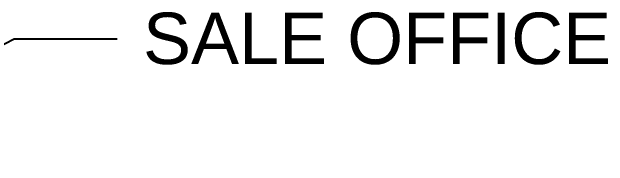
# Model space of a CAD drawing. Header units: metres. Extents: x 494 to 1845, y -666 to 1061.
# Drawn here: x 1755.197 to 1757.081, y 286.12 to 286.609 of the extents above; entities that cross this region are included whole.
import ezdxf
from ezdxf import colors
from ezdxf.entities.mleader import LeaderData, LeaderLine
from ezdxf.math import Vec2, Vec3

# ---------------------------------------------------------------- set-up
doc = ezdxf.new("R2010")
doc.units = ezdxf.units.M
doc.header["$MEASUREMENT"] = 0
doc.layers.add('SHEET', color=7, linetype='Continuous')
doc.layers.add('VDA-WALL', color=250, linetype='Continuous', lineweight=25)
doc.styles.get("Standard").update_dxf_attribs({"font": 'arial.ttf'})

# ---------------------------------------------------------------- blocks, each defined once
blk = doc.blocks.new('DAFASDFDFA')
at = {"layer": 'SHEET'}
ml = blk.add_multileader_mtext('Standard', dxfattribs=at)
ml.set_content('SALE OFFICE', color=256)
ml.set_leader_properties()
ml.build(insert=Vec2(0, 0))
ml.multileader.update_dxf_attribs({"dogleg_length": 0.36, "arrow_head_size": 0.18})
ctx = ml.context
ctx.base_point, ctx.char_height, ctx.arrow_head_size, ctx.landing_gap_size, ctx.plane_origin = Vec3(-2.6132, 46.4095), 0.18, 0.18, 0.09, Vec3(-3.8147, 45.9726)
notes = []
notes.append((ctx, [(0, (1, 1, 0), (-2.9732, 46.4095), (1, 0), 0.36, [(0, [(-3.8147, 45.9726)], 0, [])])]))
ctx.mtext.insert, ctx.mtext.flow_direction = Vec3(-2.5232, 46.5011), 5
for ctx, leaders in notes:
    for number, flags, end, landing, length, lines in leaders:
        leader = LeaderData()
        leader.index, (leader.has_last_leader_line, leader.has_dogleg_vector, leader.attachment_direction) = number, flags
        leader.last_leader_point, leader.dogleg_vector, leader.dogleg_length = Vec3(end), Vec3(landing), length
        for number, points, colour, breaks in lines:
            line = LeaderLine()
            line.index, line.vertices, line.color, line.breaks = number, Vec3.list(points), colors.encode_raw_color(colour), breaks
            leader.lines.append(line)
        ctx.leaders.append(leader)

msp = doc.modelspace()

# ---------------------------------------------------------------- block references
at = {"layer": 'VDA-WALL', "xscale": 0.9052046613064094, "yscale": 0.9052046613064094, "zscale": 0.9052046613064094}
msp.add_blockref('DAFASDFDFA', (1757.8952, 244.5134), dxfattribs=at)

doc.saveas('drawing.dxf')
